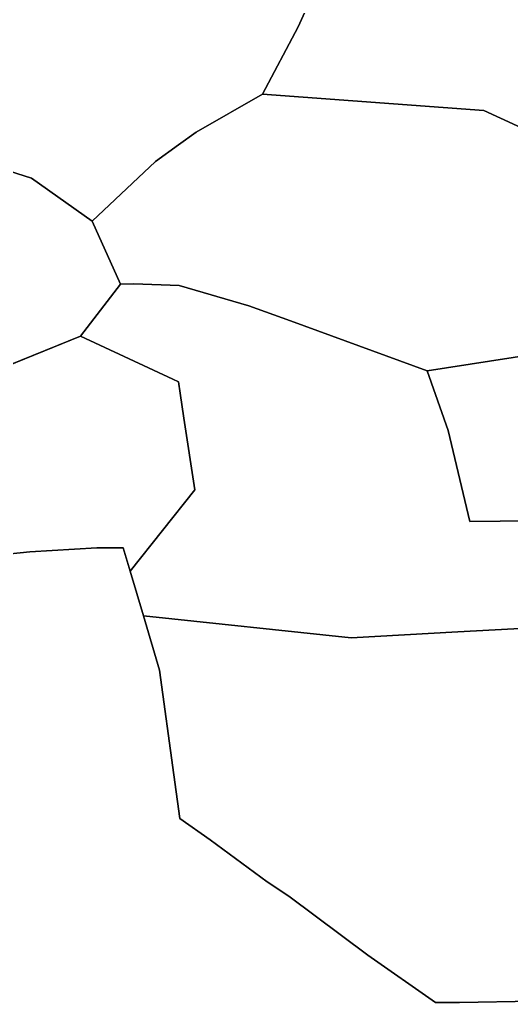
# Model space of a CAD drawing. Extents: x -85.11 to -76.23, y 42.63 to 48.9.
# Drawn here: x -82.209 to -80.188, y 42.63 to 46.668 of the extents above; entities that cross this region are included whole.
import ezdxf

# ---------------------------------------------------------------- set-up
doc = ezdxf.new("R2010")
doc.units = 0
doc.header["$MEASUREMENT"] = 0
doc.layers.add('GEO_', color=7, linetype='Continuous')

msp = doc.modelspace()

# ---------------------------------------------------------------- linework, layer by layer
at = {"layer": 'GEO_', "color": 7, "true_color": 0xffffff}
for p, q in [((-80.9486, 46.8898), (-81.0639, 46.6389)), ((-80.9486, 46.8898), (-81.0639, 46.6389)), ((-80.9486, 46.8898), (-81.0639, 46.6389)), ((-81.0639, 46.6389), (-80.9486, 46.8898)), ((-80.9486, 46.8898), (-81.0639, 46.6389)), ((-80.9486, 46.8898), (-81.0639, 46.6389)), ((-80.9486, 46.8898), (-81.0639, 46.6389)), ((-81.0639, 46.6389), (-80.9486, 46.8898)), ((-80.9486, 46.8898), (-81.0639, 46.6389)), ((-80.9486, 46.8898), (-81.0639, 46.6389)), ((-80.9486, 46.8898), (-81.0639, 46.6389)), ((-81.0639, 46.6389), (-80.9486, 46.8898)), ((-80.9486, 46.8898), (-81.0639, 46.6389)), ((-80.9486, 46.8898), (-81.0639, 46.6389)), ((-80.9486, 46.8898), (-81.0639, 46.6389)), ((-81.0639, 46.6389), (-80.9486, 46.8898)), ((-80.9486, 46.8898), (-81.0639, 46.6389)), ((-80.9486, 46.8898), (-81.0639, 46.6389)), ((-80.9486, 46.8898), (-81.0639, 46.6389)), ((-81.0639, 46.6389), (-80.9486, 46.8898)), ((-80.9486, 46.8898), (-81.0639, 46.6389)), ((-80.9486, 46.8898), (-81.0639, 46.6389)), ((-80.9486, 46.8898), (-81.0639, 46.6389)), ((-81.0639, 46.6389), (-80.9486, 46.8898)), ((-81.0639, 46.6389), (-80.9486, 46.8898)), ((-81.0639, 46.6389), (-80.9486, 46.8898)), ((-81.0639, 46.6389), (-80.9486, 46.8898)), ((-80.9486, 46.8898), (-81.0639, 46.6389)), ((-81.0639, 46.6389), (-80.9486, 46.8898)), ((-81.0639, 46.6389), (-80.9486, 46.8898)), ((-81.0639, 46.6389), (-80.9486, 46.8898)), ((-80.9486, 46.8898), (-81.0639, 46.6389)), ((-81.0639, 46.6389), (-80.9486, 46.8898)), ((-81.0639, 46.6389), (-80.9486, 46.8898)), ((-81.0639, 46.6389), (-80.9486, 46.8898)), ((-80.9486, 46.8898), (-81.0639, 46.6389)), ((-81.0639, 46.6389), (-81.2111, 46.3619)), ((-81.0639, 46.6389), (-81.2111, 46.3619)), ((-81.0639, 46.6389), (-81.2111, 46.3619)), ((-81.2111, 46.3619), (-81.0639, 46.6389)), ((-81.0639, 46.6389), (-81.2111, 46.3619)), ((-81.0639, 46.6389), (-81.2111, 46.3619)), ((-81.0639, 46.6389), (-81.2111, 46.3619)), ((-81.2111, 46.3619), (-81.0639, 46.6389)), ((-81.0639, 46.6389), (-81.2111, 46.3619)), ((-81.0639, 46.6389), (-81.2111, 46.3619)), ((-81.0639, 46.6389), (-81.2111, 46.3619)), ((-81.2111, 46.3619), (-81.0639, 46.6389)), ((-81.0639, 46.6389), (-81.2111, 46.3619)), ((-81.0639, 46.6389), (-81.2111, 46.3619)), ((-81.0639, 46.6389), (-81.2111, 46.3619)), ((-81.2111, 46.3619), (-81.0639, 46.6389)), ((-81.0639, 46.6389), (-81.2111, 46.3619)), ((-81.0639, 46.6389), (-81.2111, 46.3619)), ((-81.0639, 46.6389), (-81.2111, 46.3619)), ((-81.2111, 46.3619), (-81.0639, 46.6389)), ((-81.0639, 46.6389), (-81.2111, 46.3619)), ((-81.0639, 46.6389), (-81.2111, 46.3619)), ((-81.0639, 46.6389), (-81.2111, 46.3619)), ((-81.2111, 46.3619), (-81.0639, 46.6389)), ((-81.2111, 46.3619), (-81.0639, 46.6389)), ((-81.2111, 46.3619), (-81.0639, 46.6389)), ((-81.2111, 46.3619), (-81.0639, 46.6389)), ((-81.0639, 46.6389), (-81.2111, 46.3619)), ((-81.2111, 46.3619), (-81.0639, 46.6389)), ((-81.2111, 46.3619), (-81.0639, 46.6389)), ((-81.2111, 46.3619), (-81.0639, 46.6389)), ((-81.0639, 46.6389), (-81.2111, 46.3619)), ((-81.2111, 46.3619), (-81.0639, 46.6389)), ((-81.2111, 46.3619), (-81.0639, 46.6389)), ((-81.2111, 46.3619), (-81.0639, 46.6389)), ((-81.0639, 46.6389), (-81.2111, 46.3619)), ((-81.0639, 46.6389), (-81.0639, 46.6389)), ((-81.0639, 46.6389), (-81.0639, 46.6389)), ((-81.0639, 46.6389), (-81.0639, 46.6389)), ((-81.0639, 46.6389), (-81.0639, 46.6389)), ((-81.0639, 46.6389), (-81.0639, 46.6389)), ((-81.0639, 46.6389), (-81.0639, 46.6389)), ((-81.0639, 46.6389), (-81.0639, 46.6389)), ((-81.0639, 46.6389), (-81.0639, 46.6389)), ((-81.0639, 46.6389), (-81.0639, 46.6389)), ((-81.2111, 46.3619), (-81.4833, 46.205)), ((-81.2111, 46.3619), (-81.4833, 46.205)), ((-81.2111, 46.3619), (-81.4833, 46.205)), ((-81.4833, 46.205), (-81.2111, 46.3619)), ((-81.2111, 46.3619), (-81.4833, 46.205)), ((-81.2111, 46.3619), (-81.4833, 46.205)), ((-81.2111, 46.3619), (-81.4833, 46.205)), ((-81.4833, 46.205), (-81.2111, 46.3619)), ((-81.2111, 46.3619), (-81.4833, 46.205)), ((-81.2111, 46.3619), (-81.4833, 46.205)), ((-81.2111, 46.3619), (-81.4833, 46.205)), ((-81.4833, 46.205), (-81.2111, 46.3619)), ((-81.2111, 46.3619), (-81.4833, 46.205)), ((-81.2111, 46.3619), (-81.4833, 46.205)), ((-81.2111, 46.3619), (-81.4833, 46.205)), ((-81.4833, 46.205), (-81.2111, 46.3619)), ((-81.2111, 46.3619), (-81.4833, 46.205)), ((-81.2111, 46.3619), (-81.4833, 46.205)), ((-81.2111, 46.3619), (-81.4833, 46.205)), ((-81.4833, 46.205), (-81.2111, 46.3619)), ((-81.2111, 46.3619), (-81.4833, 46.205)), ((-81.2111, 46.3619), (-81.4833, 46.205)), ((-81.2111, 46.3619), (-81.4833, 46.205)), ((-81.4833, 46.205), (-81.2111, 46.3619)), ((-81.4833, 46.205), (-81.2111, 46.3619)), ((-81.4833, 46.205), (-81.2111, 46.3619)), ((-81.4833, 46.205), (-81.2111, 46.3619)), ((-81.2111, 46.3619), (-81.4833, 46.205)), ((-81.2111, 46.3619), (-81.2111, 46.3619)), ((-81.2111, 46.3619), (-81.2111, 46.3619)), ((-81.2111, 46.3619), (-81.2111, 46.3619)), ((-81.2111, 46.3619), (-81.2111, 46.3619)), ((-81.2111, 46.3619), (-81.2111, 46.3619)), ((-81.2111, 46.3619), (-81.2111, 46.3619)), ((-81.2111, 46.3619), (-80.3, 46.2946)), ((-80.3, 46.2946), (-81.2111, 46.3619)), ((-81.2111, 46.3619), (-81.2111, 46.3619)), ((-81.2111, 46.3619), (-80.3, 46.2946)), ((-80.3, 46.2946), (-81.2111, 46.3619)), ((-81.2111, 46.3619), (-81.2111, 46.3619)), ((-80.3, 46.2946), (-81.2111, 46.3619)), ((-80.3, 46.2946), (-81.2111, 46.3619)), ((-80.3, 46.2946), (-81.2111, 46.3619)), ((-81.2111, 46.3619), (-81.2111, 46.3619)), ((-81.2111, 46.3619), (-80.3, 46.2946)), ((-80.3, 46.2946), (-81.2111, 46.3619)), ((-80.3, 46.2946), (-81.2111, 46.3619)), ((-80.3, 46.2946), (-81.2111, 46.3619)), ((-81.2111, 46.3619), (-81.2111, 46.3619)), ((-81.2111, 46.3619), (-80.3, 46.2946)), ((-81.2111, 46.3619), (-81.2111, 46.3619)), ((-80.3, 46.2946), (-80.0583, 46.1826)), ((-80.3, 46.2946), (-80.0583, 46.1826)), ((-80.3, 46.2946), (-80.3, 46.2946)), ((-80.3, 46.2946), (-80.0583, 46.1826)), ((-80.0583, 46.1826), (-80.3, 46.2946)), ((-80.3, 46.2946), (-80.0583, 46.1826)), ((-80.3, 46.2946), (-80.0583, 46.1826)), ((-80.3, 46.2946), (-80.3, 46.2946)), ((-80.3, 46.2946), (-80.0583, 46.1826)), ((-80.0583, 46.1826), (-80.3, 46.2946)), ((-80.0583, 46.1826), (-80.3, 46.2946)), ((-80.0583, 46.1826), (-80.3, 46.2946)), ((-80.0583, 46.1826), (-80.3, 46.2946)), ((-80.3, 46.2946), (-80.3, 46.2946)), ((-80.3, 46.2946), (-80.0583, 46.1826)), ((-80.0583, 46.1826), (-80.3, 46.2946)), ((-80.0583, 46.1826), (-80.3, 46.2946)), ((-80.0583, 46.1826), (-80.3, 46.2946)), ((-80.3, 46.2946), (-80.3, 46.2946)), ((-80.3, 46.2946), (-80.0583, 46.1826)), ((-81.4833, 46.205), (-81.556, 46.1531)), ((-81.4833, 46.205), (-81.556, 46.1531)), ((-81.4833, 46.205), (-81.556, 46.1531)), ((-81.556, 46.1531), (-81.4833, 46.205)), ((-81.4833, 46.205), (-81.556, 46.1531)), ((-81.4833, 46.205), (-81.556, 46.1531)), ((-81.4833, 46.205), (-81.556, 46.1531)), ((-81.556, 46.1531), (-81.4833, 46.205)), ((-81.4833, 46.205), (-81.556, 46.1531)), ((-81.4833, 46.205), (-81.556, 46.1531)), ((-81.4833, 46.205), (-81.556, 46.1531)), ((-81.556, 46.1531), (-81.4833, 46.205)), ((-81.4833, 46.205), (-81.556, 46.1531)), ((-81.4833, 46.205), (-81.556, 46.1531)), ((-81.4833, 46.205), (-81.556, 46.1531)), ((-81.556, 46.1531), (-81.4833, 46.205)), ((-81.4833, 46.205), (-81.556, 46.1531)), ((-81.4833, 46.205), (-81.556, 46.1531)), ((-81.4833, 46.205), (-81.556, 46.1531)), ((-81.556, 46.1531), (-81.4833, 46.205)), ((-81.4833, 46.205), (-81.556, 46.1531)), ((-81.4833, 46.205), (-81.556, 46.1531)), ((-81.4833, 46.205), (-81.556, 46.1531)), ((-81.556, 46.1531), (-81.4833, 46.205)), ((-81.556, 46.1531), (-81.4833, 46.205)), ((-81.556, 46.1531), (-81.4833, 46.205)), ((-81.556, 46.1531), (-81.4833, 46.205)), ((-81.4833, 46.205), (-81.556, 46.1531)), ((-81.4833, 46.205), (-81.4833, 46.205)), ((-81.4833, 46.205), (-81.4833, 46.205)), ((-81.4833, 46.205), (-81.4833, 46.205)), ((-81.4833, 46.205), (-81.4833, 46.205)), ((-81.4833, 46.205), (-81.4833, 46.205)), ((-81.4833, 46.205), (-81.4833, 46.205)), ((-81.4833, 46.205), (-81.4833, 46.205)), ((-81.556, 46.1531), (-81.65, 46.0857)), ((-81.556, 46.1531), (-81.65, 46.0857)), ((-81.556, 46.1531), (-81.65, 46.0857)), ((-81.65, 46.0857), (-81.556, 46.1531)), ((-81.556, 46.1531), (-81.65, 46.0857)), ((-81.556, 46.1531), (-81.65, 46.0857)), ((-81.556, 46.1531), (-81.65, 46.0857)), ((-81.65, 46.0857), (-81.556, 46.1531)), ((-81.556, 46.1531), (-81.65, 46.0857)), ((-81.556, 46.1531), (-81.65, 46.0857)), ((-81.556, 46.1531), (-81.65, 46.0857)), ((-81.65, 46.0857), (-81.556, 46.1531)), ((-81.65, 46.0857), (-81.556, 46.1531)), ((-81.65, 46.0857), (-81.556, 46.1531)), ((-81.65, 46.0857), (-81.556, 46.1531)), ((-81.556, 46.1531), (-81.65, 46.0857)), ((-81.556, 46.1531), (-81.556, 46.1531)), ((-81.556, 46.1531), (-81.556, 46.1531)), ((-81.556, 46.1531), (-81.556, 46.1531)), ((-81.556, 46.1531), (-81.556, 46.1531)), ((-81.556, 46.1531), (-81.556, 46.1531)), ((-81.556, 46.1531), (-81.556, 46.1531)), ((-81.556, 46.1531), (-81.556, 46.1531)), ((-81.65, 46.0857), (-81.9111, 45.8402)), ((-81.65, 46.0857), (-81.9111, 45.8402)), ((-81.65, 46.0857), (-81.9111, 45.8402)), ((-81.9111, 45.8402), (-81.65, 46.0857)), ((-81.65, 46.0857), (-81.9111, 45.8402)), ((-81.65, 46.0857), (-81.9111, 45.8402)), ((-81.65, 46.0857), (-81.9111, 45.8402)), ((-81.9111, 45.8402), (-81.65, 46.0857)), ((-81.65, 46.0857), (-81.9111, 45.8402)), ((-81.65, 46.0857), (-81.9111, 45.8402)), ((-81.65, 46.0857), (-81.9111, 45.8402)), ((-81.9111, 45.8402), (-81.65, 46.0857)), ((-81.9111, 45.8402), (-81.65, 46.0857)), ((-81.9111, 45.8402), (-81.65, 46.0857)), ((-81.9111, 45.8402), (-81.65, 46.0857)), ((-81.65, 46.0857), (-81.9111, 45.8402)), ((-81.65, 46.0857), (-81.65, 46.0857)), ((-81.65, 46.0857), (-81.65, 46.0857)), ((-81.65, 46.0857), (-81.65, 46.0857)), ((-81.65, 46.0857), (-81.65, 46.0857)), ((-82.2512, 46.0459), (-82.1596, 46.0161)), ((-82.2512, 46.0459), (-82.1596, 46.0161)), ((-82.2512, 46.0459), (-82.1596, 46.0161)), ((-82.1596, 46.0161), (-82.2512, 46.0459)), ((-82.2512, 46.0459), (-82.1596, 46.0161)), ((-82.2512, 46.0459), (-82.1596, 46.0161)), ((-82.2512, 46.0459), (-82.1596, 46.0161)), ((-82.1596, 46.0161), (-82.2512, 46.0459)), ((-82.2512, 46.0459), (-82.1596, 46.0161)), ((-82.2512, 46.0459), (-82.1596, 46.0161)), ((-82.2512, 46.0459), (-82.1596, 46.0161)), ((-82.1596, 46.0161), (-82.2512, 46.0459)), ((-82.1596, 46.0161), (-82.2512, 46.0459)), ((-82.1596, 46.0161), (-82.2512, 46.0459)), ((-82.1596, 46.0161), (-82.2512, 46.0459)), ((-82.2512, 46.0459), (-82.1596, 46.0161)), ((-82.1596, 46.0161), (-82.2512, 46.0459)), ((-82.1596, 46.0161), (-82.2512, 46.0459)), ((-82.1596, 46.0161), (-82.2512, 46.0459)), ((-82.2512, 46.0459), (-82.1596, 46.0161)), ((-82.1596, 46.0161), (-82.2512, 46.0459)), ((-82.1596, 46.0161), (-82.2512, 46.0459)), ((-82.1596, 46.0161), (-82.2512, 46.0459)), ((-82.2512, 46.0459), (-82.1596, 46.0161)), ((-82.1596, 46.0161), (-81.9111, 45.8402)), ((-82.1596, 46.0161), (-81.9111, 45.8402)), ((-82.1596, 46.0161), (-82.1596, 46.0161)), ((-82.1596, 46.0161), (-81.9111, 45.8402)), ((-81.9111, 45.8402), (-82.1596, 46.0161)), ((-82.1596, 46.0161), (-81.9111, 45.8402)), ((-82.1596, 46.0161), (-81.9111, 45.8402)), ((-82.1596, 46.0161), (-82.1596, 46.0161)), ((-82.1596, 46.0161), (-81.9111, 45.8402)), ((-81.9111, 45.8402), (-82.1596, 46.0161)), ((-82.1596, 46.0161), (-81.9111, 45.8402)), ((-82.1596, 46.0161), (-81.9111, 45.8402)), ((-82.1596, 46.0161), (-82.1596, 46.0161)), ((-82.1596, 46.0161), (-81.9111, 45.8402)), ((-81.9111, 45.8402), (-82.1596, 46.0161)), ((-81.9111, 45.8402), (-82.1596, 46.0161)), ((-81.9111, 45.8402), (-82.1596, 46.0161)), ((-81.9111, 45.8402), (-82.1596, 46.0161)), ((-82.1596, 46.0161), (-82.1596, 46.0161)), ((-82.1596, 46.0161), (-81.9111, 45.8402)), ((-81.9111, 45.8402), (-82.1596, 46.0161)), ((-81.9111, 45.8402), (-82.1596, 46.0161)), ((-81.9111, 45.8402), (-82.1596, 46.0161)), ((-82.1596, 46.0161), (-82.1596, 46.0161)), ((-82.1596, 46.0161), (-81.9111, 45.8402)), ((-81.9111, 45.8402), (-82.1596, 46.0161)), ((-81.9111, 45.8402), (-82.1596, 46.0161)), ((-81.9111, 45.8402), (-82.1596, 46.0161)), ((-82.1596, 46.0161), (-82.1596, 46.0161)), ((-82.1596, 46.0161), (-81.9111, 45.8402)), ((-81.9111, 45.8402), (-81.7944, 45.5816)), ((-81.9111, 45.8402), (-81.7944, 45.5816)), ((-81.9111, 45.8402), (-81.9111, 45.8402)), ((-81.9111, 45.8402), (-81.7944, 45.5816)), ((-81.7944, 45.5816), (-81.9111, 45.8402)), ((-81.9111, 45.8402), (-81.9111, 45.8402)), ((-81.9111, 45.8402), (-81.7944, 45.5816)), ((-81.9111, 45.8402), (-81.9111, 45.8402)), ((-81.9111, 45.8402), (-81.7944, 45.5816)), ((-81.7944, 45.5816), (-81.9111, 45.8402)), ((-81.9111, 45.8402), (-81.9111, 45.8402)), ((-81.9111, 45.8402), (-81.9111, 45.8402)), ((-81.9111, 45.8402), (-81.7944, 45.5816)), ((-81.9111, 45.8402), (-81.7944, 45.5816)), ((-81.9111, 45.8402), (-81.9111, 45.8402)), ((-81.9111, 45.8402), (-81.7944, 45.5816)), ((-81.7944, 45.5816), (-81.9111, 45.8402)), ((-81.9111, 45.8402), (-81.9111, 45.8402)), ((-81.9111, 45.8402), (-81.9111, 45.8402)), ((-81.9111, 45.8402), (-81.9111, 45.8402)), ((-81.7944, 45.5816), (-81.9111, 45.8402)), ((-81.7944, 45.5816), (-81.9111, 45.8402)), ((-81.7944, 45.5816), (-81.9111, 45.8402)), ((-81.9111, 45.8402), (-81.9111, 45.8402)), ((-81.9111, 45.8402), (-81.7944, 45.5816)), ((-81.7944, 45.5816), (-81.9583, 45.3678)), ((-81.7944, 45.5816), (-81.9583, 45.3678)), ((-81.7944, 45.5816), (-81.9583, 45.3678)), ((-81.9583, 45.3678), (-81.7944, 45.5816)), ((-81.7944, 45.5816), (-81.9583, 45.3678)), ((-81.7944, 45.5816), (-81.9583, 45.3678)), ((-81.9583, 45.3678), (-81.7944, 45.5816)), ((-81.9583, 45.3678), (-81.7944, 45.5816)), ((-81.9583, 45.3678), (-81.7944, 45.5816)), ((-81.9583, 45.3678), (-81.7944, 45.5816)), ((-81.7944, 45.5816), (-81.9583, 45.3678)), ((-81.7944, 45.5816), (-81.9583, 45.3678)), ((-81.7944, 45.5816), (-81.9583, 45.3678)), ((-81.7944, 45.5816), (-81.9583, 45.3678)), ((-81.9583, 45.3678), (-81.7944, 45.5816)), ((-81.7944, 45.5816), (-81.7389, 45.5831)), ((-81.7389, 45.5831), (-81.7944, 45.5816)), ((-81.7389, 45.5831), (-81.7944, 45.5816)), ((-81.7389, 45.5831), (-81.7944, 45.5816)), ((-81.7389, 45.5831), (-81.7944, 45.5816)), ((-81.7944, 45.5816), (-81.7389, 45.5831)), ((-81.7944, 45.5816), (-81.7944, 45.5816)), ((-81.7944, 45.5816), (-81.7944, 45.5816)), ((-81.7944, 45.5816), (-81.7944, 45.5816)), ((-81.7944, 45.5816), (-81.7944, 45.5816)), ((-81.7944, 45.5816), (-81.7944, 45.5816)), ((-81.7944, 45.5816), (-81.7944, 45.5816)), ((-81.7389, 45.5831), (-81.5528, 45.5757)), ((-81.7389, 45.5831), (-81.5528, 45.5757)), ((-81.7389, 45.5831), (-81.7389, 45.5831)), ((-81.7389, 45.5831), (-81.5528, 45.5757)), ((-81.5528, 45.5757), (-81.7389, 45.5831)), ((-81.5528, 45.5757), (-81.7389, 45.5831)), ((-81.5528, 45.5757), (-81.7389, 45.5831)), ((-81.5528, 45.5757), (-81.7389, 45.5831)), ((-81.7389, 45.5831), (-81.7389, 45.5831)), ((-81.7389, 45.5831), (-81.5528, 45.5757)), ((-81.5528, 45.5757), (-81.2667, 45.4916)), ((-81.5528, 45.5757), (-81.2667, 45.4916)), ((-81.5528, 45.5757), (-81.5528, 45.5757)), ((-81.5528, 45.5757), (-81.2667, 45.4916)), ((-81.2667, 45.4916), (-81.5528, 45.5757)), ((-81.2667, 45.4916), (-81.5528, 45.5757)), ((-81.2667, 45.4916), (-81.5528, 45.5757)), ((-81.2667, 45.4916), (-81.5528, 45.5757)), ((-81.5528, 45.5757), (-81.5528, 45.5757)), ((-81.5528, 45.5757), (-81.2667, 45.4916)), ((-81.2667, 45.4916), (-81.0961, 45.4302)), ((-81.2667, 45.4916), (-81.0961, 45.4302)), ((-81.2667, 45.4916), (-81.2667, 45.4916)), ((-81.2667, 45.4916), (-81.0961, 45.4302)), ((-81.0961, 45.4302), (-81.2667, 45.4916)), ((-81.0961, 45.4302), (-81.2667, 45.4916)), ((-81.0961, 45.4302), (-81.2667, 45.4916)), ((-81.0961, 45.4302), (-81.2667, 45.4916)), ((-81.2667, 45.4916), (-81.2667, 45.4916)), ((-81.2667, 45.4916), (-81.0961, 45.4302)), ((-81.0961, 45.4302), (-80.5333, 45.2256)), ((-80.5333, 45.2256), (-81.0961, 45.4302)), ((-81.0961, 45.4302), (-81.0961, 45.4302)), ((-81.0961, 45.4302), (-80.5333, 45.2256)), ((-81.0961, 45.4302), (-80.5333, 45.2256)), ((-81.0961, 45.4302), (-81.0961, 45.4302)), ((-81.0961, 45.4302), (-80.5333, 45.2256)), ((-80.5333, 45.2256), (-81.0961, 45.4302)), ((-80.5333, 45.2256), (-81.0961, 45.4302)), ((-80.5333, 45.2256), (-81.0961, 45.4302)), ((-80.5333, 45.2256), (-81.0961, 45.4302)), ((-81.0961, 45.4302), (-81.0961, 45.4302)), ((-81.0961, 45.4302), (-80.5333, 45.2256)), ((-80.5333, 45.2256), (-81.0961, 45.4302)), ((-80.5333, 45.2256), (-81.0961, 45.4302)), ((-80.5333, 45.2256), (-81.0961, 45.4302)), ((-81.0961, 45.4302), (-81.0961, 45.4302)), ((-81.0961, 45.4302), (-80.5333, 45.2256)), ((-80.5333, 45.2256), (-81.0961, 45.4302)), ((-80.5333, 45.2256), (-81.0961, 45.4302)), ((-80.5333, 45.2256), (-81.0961, 45.4302)), ((-81.0961, 45.4302), (-81.0961, 45.4302)), ((-81.0961, 45.4302), (-80.5333, 45.2256)), ((-81.9583, 45.3678), (-82.4487, 45.1699)), ((-81.9583, 45.3678), (-82.4487, 45.1699)), ((-81.9583, 45.3678), (-82.4487, 45.1699)), ((-82.4487, 45.1699), (-81.9583, 45.3678)), ((-81.9583, 45.3678), (-82.4487, 45.1699)), ((-81.9583, 45.3678), (-82.4487, 45.1699)), ((-82.4487, 45.1699), (-81.9583, 45.3678)), ((-82.4487, 45.1699), (-81.9583, 45.3678)), ((-82.4487, 45.1699), (-81.9583, 45.3678)), ((-82.4487, 45.1699), (-81.9583, 45.3678)), ((-81.9583, 45.3678), (-82.4487, 45.1699)), ((-81.9583, 45.3678), (-82.4487, 45.1699)), ((-81.9583, 45.3678), (-82.4487, 45.1699)), ((-81.9583, 45.3678), (-82.4487, 45.1699)), ((-82.4487, 45.1699), (-81.9583, 45.3678)), ((-81.9583, 45.3678), (-81.9583, 45.3678)), ((-81.9583, 45.3678), (-81.9583, 45.3678)), ((-81.9583, 45.3678), (-81.9583, 45.3678)), ((-81.9583, 45.3678), (-81.5785, 45.1906)), ((-81.9583, 45.3678), (-81.5785, 45.1906)), ((-81.9583, 45.3678), (-81.9583, 45.3678)), ((-81.9583, 45.3678), (-81.5785, 45.1906)), ((-81.5785, 45.1906), (-81.9583, 45.3678)), ((-81.5785, 45.1906), (-81.9583, 45.3678)), ((-81.5785, 45.1906), (-81.9583, 45.3678)), ((-81.5785, 45.1906), (-81.9583, 45.3678)), ((-81.9583, 45.3678), (-81.9583, 45.3678)), ((-81.9583, 45.3678), (-81.5785, 45.1906)), ((-81.9583, 45.3678), (-81.9583, 45.3678)), ((-80.5333, 45.2256), (-80.1, 45.292)), ((-80.5333, 45.2256), (-80.1, 45.292)), ((-80.5333, 45.2256), (-80.1, 45.292)), ((-80.1, 45.292), (-80.5333, 45.2256)), ((-80.5333, 45.2256), (-80.1, 45.292)), ((-80.1, 45.292), (-80.5333, 45.2256)), ((-80.1, 45.292), (-80.5333, 45.2256)), ((-80.1, 45.292), (-80.5333, 45.2256)), ((-80.1, 45.292), (-80.5333, 45.2256)), ((-80.5333, 45.2256), (-80.1, 45.292)), ((-80.1, 45.292), (-80.5333, 45.2256)), ((-80.1, 45.292), (-80.5333, 45.2256)), ((-80.1, 45.292), (-80.5333, 45.2256)), ((-80.5333, 45.2256), (-80.1, 45.292)), ((-80.5333, 45.2256), (-80.4475, 44.9792)), ((-80.5333, 45.2256), (-80.4475, 44.9792)), ((-80.5333, 45.2256), (-80.5333, 45.2256)), ((-80.5333, 45.2256), (-80.4475, 44.9792)), ((-80.4475, 44.9792), (-80.5333, 45.2256)), ((-80.5333, 45.2256), (-80.4475, 44.9792)), ((-80.5333, 45.2256), (-80.4475, 44.9792)), ((-80.5333, 45.2256), (-80.5333, 45.2256)), ((-80.5333, 45.2256), (-80.4475, 44.9792)), ((-80.4475, 44.9792), (-80.5333, 45.2256)), ((-80.4475, 44.9792), (-80.5333, 45.2256)), ((-80.4475, 44.9792), (-80.5333, 45.2256)), ((-80.4475, 44.9792), (-80.5333, 45.2256)), ((-80.5333, 45.2256), (-80.5333, 45.2256)), ((-80.5333, 45.2256), (-80.4475, 44.9792)), ((-80.4475, 44.9792), (-80.5333, 45.2256)), ((-80.4475, 44.9792), (-80.5333, 45.2256)), ((-80.4475, 44.9792), (-80.5333, 45.2256)), ((-80.5333, 45.2256), (-80.5333, 45.2256)), ((-80.5333, 45.2256), (-80.4475, 44.9792)), ((-80.5333, 45.2256), (-80.5333, 45.2256)), ((-80.5333, 45.2256), (-80.5333, 45.2256)), ((-80.5333, 45.2256), (-80.5333, 45.2256)), ((-81.5785, 45.1906), (-81.5562, 45.1802)), ((-81.5785, 45.1906), (-81.5562, 45.1802)), ((-81.5785, 45.1906), (-81.5785, 45.1906)), ((-81.5785, 45.1906), (-81.5562, 45.1802)), ((-81.5562, 45.1802), (-81.5785, 45.1906)), ((-81.5562, 45.1802), (-81.5785, 45.1906)), ((-81.5562, 45.1802), (-81.5785, 45.1906)), ((-81.5562, 45.1802), (-81.5785, 45.1906)), ((-81.5785, 45.1906), (-81.5785, 45.1906)), ((-81.5785, 45.1906), (-81.5562, 45.1802)), ((-81.5562, 45.1802), (-81.5492, 45.1334)), ((-81.5562, 45.1802), (-81.5492, 45.1334)), ((-81.5562, 45.1802), (-81.5562, 45.1802)), ((-81.5562, 45.1802), (-81.5492, 45.1334)), ((-81.5492, 45.1334), (-81.5562, 45.1802)), ((-81.5492, 45.1334), (-81.5562, 45.1802)), ((-81.5492, 45.1334), (-81.5562, 45.1802)), ((-81.5492, 45.1334), (-81.5562, 45.1802)), ((-81.5562, 45.1802), (-81.5562, 45.1802)), ((-81.5562, 45.1802), (-81.5492, 45.1334)), ((-81.5492, 45.1334), (-81.5338, 45.031)), ((-81.5492, 45.1334), (-81.5338, 45.031)), ((-81.5492, 45.1334), (-81.5492, 45.1334)), ((-81.5492, 45.1334), (-81.5338, 45.031)), ((-81.5338, 45.031), (-81.5492, 45.1334)), ((-81.5338, 45.031), (-81.5492, 45.1334)), ((-81.5338, 45.031), (-81.5492, 45.1334)), ((-81.5338, 45.031), (-81.5492, 45.1334)), ((-81.5492, 45.1334), (-81.5492, 45.1334)), ((-81.5492, 45.1334), (-81.5338, 45.031)), ((-81.5338, 45.031), (-81.4894, 44.7363)), ((-81.5338, 45.031), (-81.4894, 44.7363)), ((-81.5338, 45.031), (-81.5338, 45.031)), ((-81.5338, 45.031), (-81.4894, 44.7363)), ((-81.4894, 44.7363), (-81.5338, 45.031)), ((-81.5338, 45.031), (-81.4894, 44.7363)), ((-81.5338, 45.031), (-81.4894, 44.7363)), ((-81.5338, 45.031), (-81.5338, 45.031)), ((-81.5338, 45.031), (-81.4894, 44.7363)), ((-81.4894, 44.7363), (-81.5338, 45.031)), ((-81.4894, 44.7363), (-81.5338, 45.031)), ((-81.4894, 44.7363), (-81.5338, 45.031)), ((-81.4894, 44.7363), (-81.5338, 45.031)), ((-81.5338, 45.031), (-81.5338, 45.031)), ((-81.5338, 45.031), (-81.4894, 44.7363)), ((-81.4894, 44.7363), (-81.5338, 45.031)), ((-81.4894, 44.7363), (-81.5338, 45.031)), ((-81.4894, 44.7363), (-81.5338, 45.031)), ((-81.5338, 45.031), (-81.5338, 45.031)), ((-81.5338, 45.031), (-81.4894, 44.7363)), ((-80.4475, 44.9792), (-80.4475, 44.9792)), ((-80.4475, 44.9792), (-80.3583, 44.6062)), ((-80.4475, 44.9792), (-80.3583, 44.6062)), ((-80.4475, 44.9792), (-80.4475, 44.9792)), ((-80.4475, 44.9792), (-80.3583, 44.6062)), ((-80.3583, 44.6062), (-80.4475, 44.9792)), ((-80.4475, 44.9792), (-80.4475, 44.9792)), ((-80.3583, 44.6062), (-80.4475, 44.9792)), ((-80.3583, 44.6062), (-80.4475, 44.9792)), ((-80.3583, 44.6062), (-80.4475, 44.9792)), ((-80.4475, 44.9792), (-80.4475, 44.9792)), ((-80.4475, 44.9792), (-80.3583, 44.6062)), ((-81.4894, 44.7363), (-81.7544, 44.4024)), ((-81.4894, 44.7363), (-81.7544, 44.4024)), ((-81.4894, 44.7363), (-81.7544, 44.4024)), ((-81.7544, 44.4024), (-81.4894, 44.7363)), ((-81.4894, 44.7363), (-81.7544, 44.4024)), ((-81.4894, 44.7363), (-81.7544, 44.4024)), ((-81.4894, 44.7363), (-81.7544, 44.4024)), ((-81.7544, 44.4024), (-81.4894, 44.7363)), ((-81.7544, 44.4024), (-81.4894, 44.7363)), ((-81.7544, 44.4024), (-81.4894, 44.7363)), ((-81.7544, 44.4024), (-81.4894, 44.7363)), ((-81.4894, 44.7363), (-81.7544, 44.4024)), ((-81.7544, 44.4024), (-81.4894, 44.7363)), ((-81.7544, 44.4024), (-81.4894, 44.7363)), ((-81.7544, 44.4024), (-81.4894, 44.7363)), ((-81.4894, 44.7363), (-81.7544, 44.4024)), ((-81.4894, 44.7363), (-81.4894, 44.7363)), ((-81.4894, 44.7363), (-81.4894, 44.7363)), ((-81.4894, 44.7363), (-81.4894, 44.7363)), ((-81.4894, 44.7363), (-81.4894, 44.7363)), ((-80.3583, 44.6062), (-80.1083, 44.608)), ((-80.3583, 44.6062), (-80.1083, 44.608)), ((-80.3583, 44.6062), (-80.1083, 44.608)), ((-80.1083, 44.608), (-80.3583, 44.6062)), ((-80.1083, 44.608), (-80.3583, 44.6062)), ((-80.1083, 44.608), (-80.3583, 44.6062)), ((-80.1083, 44.608), (-80.3583, 44.6062)), ((-80.3583, 44.6062), (-80.1083, 44.608)), ((-80.3583, 44.6062), (-80.3583, 44.6062)), ((-80.3583, 44.6062), (-80.3583, 44.6062)), ((-81.8917, 44.4982), (-82.1667, 44.4818)), ((-81.8917, 44.4982), (-82.1667, 44.4818)), ((-81.8917, 44.4982), (-82.1667, 44.4818)), ((-82.1667, 44.4818), (-81.8917, 44.4982)), ((-81.8917, 44.4982), (-82.1667, 44.4818)), ((-81.8917, 44.4982), (-82.1667, 44.4818)), ((-81.8917, 44.4982), (-82.1667, 44.4818)), ((-82.1667, 44.4818), (-81.8917, 44.4982)), ((-81.7833, 44.4982), (-81.8917, 44.4982)), ((-81.7833, 44.4982), (-81.8917, 44.4982)), ((-81.7833, 44.4982), (-81.8917, 44.4982)), ((-81.8917, 44.4982), (-81.8917, 44.4982)), ((-81.8917, 44.4982), (-81.7833, 44.4982)), ((-81.7833, 44.4982), (-81.8917, 44.4982)), ((-81.7833, 44.4982), (-81.8917, 44.4982)), ((-81.7833, 44.4982), (-81.8917, 44.4982)), ((-81.8917, 44.4982), (-81.8917, 44.4982)), ((-81.8917, 44.4982), (-81.7833, 44.4982)), ((-81.7544, 44.4024), (-81.7833, 44.4982)), ((-81.7544, 44.4024), (-81.7833, 44.4982)), ((-81.7544, 44.4024), (-81.7833, 44.4982)), ((-81.7833, 44.4982), (-81.7833, 44.4982)), ((-81.7833, 44.4982), (-81.7544, 44.4024)), ((-81.7544, 44.4024), (-81.7833, 44.4982)), ((-81.7544, 44.4024), (-81.7833, 44.4982)), ((-81.7544, 44.4024), (-81.7833, 44.4982)), ((-81.7833, 44.4982), (-81.7833, 44.4982)), ((-81.7833, 44.4982), (-81.7544, 44.4024)), ((-82.1667, 44.4818), (-82.3444, 44.4635)), ((-82.1667, 44.4818), (-82.3444, 44.4635)), ((-82.1667, 44.4818), (-82.3444, 44.4635)), ((-82.3444, 44.4635), (-82.1667, 44.4818)), ((-82.1667, 44.4818), (-82.3444, 44.4635)), ((-82.1667, 44.4818), (-82.3444, 44.4635)), ((-82.1667, 44.4818), (-82.3444, 44.4635)), ((-82.3444, 44.4635), (-82.1667, 44.4818)), ((-82.1667, 44.4818), (-82.1667, 44.4818)), ((-82.1667, 44.4818), (-82.1667, 44.4818)), ((-81.7544, 44.4024), (-81.7544, 44.4024)), ((-81.7544, 44.4024), (-81.7544, 44.4024)), ((-81.6997, 44.2184), (-81.7544, 44.4024)), ((-81.6997, 44.2184), (-81.7544, 44.4024)), ((-81.6997, 44.2184), (-81.7544, 44.4024)), ((-81.7544, 44.4024), (-81.7544, 44.4024)), ((-81.7544, 44.4024), (-81.6997, 44.2184)), ((-81.6997, 44.2184), (-81.7544, 44.4024)), ((-81.6997, 44.2184), (-81.7544, 44.4024)), ((-81.6997, 44.2184), (-81.7544, 44.4024)), ((-81.7544, 44.4024), (-81.7544, 44.4024)), ((-81.7544, 44.4024), (-81.6997, 44.2184)), ((-80.8467, 44.1284), (-81.6997, 44.2184)), ((-80.8467, 44.1284), (-81.6997, 44.2184)), ((-80.8467, 44.1284), (-81.6997, 44.2184)), ((-81.6997, 44.2184), (-81.6997, 44.2184)), ((-81.6997, 44.2184), (-80.8467, 44.1284)), ((-80.8467, 44.1284), (-81.6997, 44.2184)), ((-80.8467, 44.1284), (-81.6997, 44.2184)), ((-80.8467, 44.1284), (-81.6997, 44.2184)), ((-81.6997, 44.2184), (-81.6997, 44.2184)), ((-81.6997, 44.2184), (-80.8467, 44.1284)), ((-81.6333, 43.9948), (-81.6997, 44.2184)), ((-81.6997, 44.2184), (-80.8467, 44.1284)), ((-81.6333, 43.9948), (-81.6997, 44.2184)), ((-81.6997, 44.2184), (-80.8467, 44.1284)), ((-81.6333, 43.9948), (-81.6997, 44.2184)), ((-81.6997, 44.2184), (-81.6997, 44.2184)), ((-81.6997, 44.2184), (-81.6333, 43.9948)), ((-81.6997, 44.2184), (-80.8467, 44.1284)), ((-80.8467, 44.1284), (-81.6997, 44.2184)), ((-81.6333, 43.9948), (-81.6997, 44.2184)), ((-81.6997, 44.2184), (-80.8467, 44.1284)), ((-81.6333, 43.9948), (-81.6997, 44.2184)), ((-81.6997, 44.2184), (-80.8467, 44.1284)), ((-81.6333, 43.9948), (-81.6997, 44.2184)), ((-81.6997, 44.2184), (-81.6997, 44.2184)), ((-81.6997, 44.2184), (-81.6333, 43.9948)), ((-81.6997, 44.2184), (-80.8467, 44.1284)), ((-80.8467, 44.1284), (-81.6997, 44.2184)), ((-81.6333, 43.9948), (-81.6997, 44.2184)), ((-81.6333, 43.9948), (-81.6997, 44.2184)), ((-81.6997, 44.2184), (-80.8467, 44.1284)), ((-80.8467, 44.1284), (-81.6997, 44.2184)), ((-81.6333, 43.9948), (-81.6997, 44.2184)), ((-81.6997, 44.2184), (-81.6997, 44.2184)), ((-81.6997, 44.2184), (-81.6333, 43.9948)), ((-81.6333, 43.9948), (-81.6997, 44.2184)), ((-81.6333, 43.9948), (-81.6997, 44.2184)), ((-81.6997, 44.2184), (-80.8467, 44.1284)), ((-80.8467, 44.1284), (-81.6997, 44.2184)), ((-81.6333, 43.9948), (-81.6997, 44.2184)), ((-81.6997, 44.2184), (-81.6997, 44.2184)), ((-81.6997, 44.2184), (-81.6333, 43.9948)), ((-80.4069, 44.1532), (-80.8467, 44.1284)), ((-80.4069, 44.1532), (-80.8467, 44.1284)), ((-80.4069, 44.1532), (-80.8467, 44.1284)), ((-80.8467, 44.1284), (-80.4069, 44.1532)), ((-80.8467, 44.1284), (-80.4069, 44.1532)), ((-80.8467, 44.1284), (-80.4069, 44.1532)), ((-80.8467, 44.1284), (-80.4069, 44.1532)), ((-80.4069, 44.1532), (-80.8467, 44.1284)), ((-80.1, 44.1696), (-80.4069, 44.1532)), ((-80.1, 44.1696), (-80.4069, 44.1532)), ((-80.1, 44.1696), (-80.4069, 44.1532)), ((-80.4069, 44.1532), (-80.1, 44.1696)), ((-80.4069, 44.1532), (-80.1, 44.1696)), ((-80.4069, 44.1532), (-80.1, 44.1696)), ((-80.4069, 44.1532), (-80.1, 44.1696)), ((-80.1, 44.1696), (-80.4069, 44.1532)), ((-80.4069, 44.1532), (-80.1, 44.1696)), ((-80.4069, 44.1532), (-80.1, 44.1696)), ((-80.4069, 44.1532), (-80.1, 44.1696)), ((-80.1, 44.1696), (-80.4069, 44.1532)), ((-80.4069, 44.1532), (-80.4069, 44.1532)), ((-80.4069, 44.1532), (-80.4069, 44.1532)), ((-80.4069, 44.1532), (-80.4069, 44.1532)), ((-80.4069, 44.1532), (-80.4069, 44.1532)), ((-80.8467, 44.1284), (-80.8467, 44.1284)), ((-80.8467, 44.1284), (-80.8467, 44.1284)), ((-80.8467, 44.1284), (-80.8467, 44.1284)), ((-80.8467, 44.1284), (-80.8467, 44.1284)), ((-80.8467, 44.1284), (-80.8467, 44.1284)), ((-80.8467, 44.1284), (-80.8467, 44.1284)), ((-81.5744, 43.5648), (-81.6333, 43.9948)), ((-81.5744, 43.5648), (-81.6333, 43.9948)), ((-81.5744, 43.5648), (-81.6333, 43.9948)), ((-81.6333, 43.9948), (-81.6333, 43.9948)), ((-81.6333, 43.9948), (-81.5744, 43.5648)), ((-81.5744, 43.5648), (-81.6333, 43.9948)), ((-81.5744, 43.5648), (-81.6333, 43.9948)), ((-81.5744, 43.5648), (-81.6333, 43.9948)), ((-81.6333, 43.9948), (-81.6333, 43.9948)), ((-81.6333, 43.9948), (-81.5744, 43.5648)), ((-81.5744, 43.5648), (-81.6333, 43.9948)), ((-81.5744, 43.5648), (-81.6333, 43.9948)), ((-81.5744, 43.5648), (-81.6333, 43.9948)), ((-81.6333, 43.9948), (-81.6333, 43.9948)), ((-81.6333, 43.9948), (-81.5744, 43.5648)), ((-81.5744, 43.5648), (-81.6333, 43.9948)), ((-81.5744, 43.5648), (-81.6333, 43.9948)), ((-81.5744, 43.5648), (-81.6333, 43.9948)), ((-81.6333, 43.9948), (-81.6333, 43.9948)), ((-81.6333, 43.9948), (-81.5744, 43.5648)), ((-81.55, 43.3857), (-81.5744, 43.5648)), ((-81.55, 43.3857), (-81.5744, 43.5648)), ((-81.55, 43.3857), (-81.5744, 43.5648)), ((-81.5744, 43.5648), (-81.5744, 43.5648)), ((-81.5744, 43.5648), (-81.55, 43.3857)), ((-81.55, 43.3857), (-81.5744, 43.5648)), ((-81.55, 43.3857), (-81.5744, 43.5648)), ((-81.55, 43.3857), (-81.5744, 43.5648)), ((-81.5744, 43.5648), (-81.5744, 43.5648)), ((-81.5744, 43.5648), (-81.55, 43.3857)), ((-81.55, 43.3857), (-81.5744, 43.5648)), ((-81.55, 43.3857), (-81.5744, 43.5648)), ((-81.55, 43.3857), (-81.5744, 43.5648)), ((-81.5744, 43.5648), (-81.5744, 43.5648)), ((-81.5744, 43.5648), (-81.55, 43.3857)), ((-81.55, 43.3857), (-81.5744, 43.5648)), ((-81.55, 43.3857), (-81.5744, 43.5648)), ((-81.55, 43.3857), (-81.5744, 43.5648)), ((-81.5744, 43.5648), (-81.5744, 43.5648)), ((-81.5744, 43.5648), (-81.55, 43.3857)), ((-81.4261, 43.2976), (-81.55, 43.3857)), ((-81.4261, 43.2976), (-81.55, 43.3857)), ((-81.4261, 43.2976), (-81.55, 43.3857)), ((-81.55, 43.3857), (-81.55, 43.3857)), ((-81.55, 43.3857), (-81.4261, 43.2976)), ((-81.4261, 43.2976), (-81.55, 43.3857)), ((-81.4261, 43.2976), (-81.55, 43.3857)), ((-81.4261, 43.2976), (-81.55, 43.3857)), ((-81.55, 43.3857), (-81.55, 43.3857)), ((-81.55, 43.3857), (-81.4261, 43.2976)), ((-81.4261, 43.2976), (-81.55, 43.3857)), ((-81.4261, 43.2976), (-81.55, 43.3857)), ((-81.4261, 43.2976), (-81.55, 43.3857)), ((-81.55, 43.3857), (-81.55, 43.3857)), ((-81.55, 43.3857), (-81.4261, 43.2976)), ((-81.4261, 43.2976), (-81.55, 43.3857)), ((-81.4261, 43.2976), (-81.55, 43.3857)), ((-81.4261, 43.2976), (-81.55, 43.3857)), ((-81.55, 43.3857), (-81.55, 43.3857)), ((-81.55, 43.3857), (-81.4261, 43.2976)), ((-81.1917, 43.126), (-81.4261, 43.2976)), ((-81.1917, 43.126), (-81.4261, 43.2976)), ((-81.1917, 43.126), (-81.4261, 43.2976)), ((-81.4261, 43.2976), (-81.4261, 43.2976)), ((-81.4261, 43.2976), (-81.1917, 43.126)), ((-81.1917, 43.126), (-81.4261, 43.2976)), ((-81.1917, 43.126), (-81.4261, 43.2976)), ((-81.1917, 43.126), (-81.4261, 43.2976)), ((-81.4261, 43.2976), (-81.4261, 43.2976)), ((-81.4261, 43.2976), (-81.1917, 43.126)), ((-81.1917, 43.126), (-81.4261, 43.2976)), ((-81.1917, 43.126), (-81.4261, 43.2976)), ((-81.1917, 43.126), (-81.4261, 43.2976)), ((-81.4261, 43.2976), (-81.4261, 43.2976)), ((-81.4261, 43.2976), (-81.1917, 43.126)), ((-81.1917, 43.126), (-81.4261, 43.2976)), ((-81.1917, 43.126), (-81.4261, 43.2976)), ((-81.1917, 43.126), (-81.4261, 43.2976)), ((-81.4261, 43.2976), (-81.4261, 43.2976)), ((-81.4261, 43.2976), (-81.1917, 43.126)), ((-81.1917, 43.126), (-81.1917, 43.126)), ((-81.1917, 43.126), (-81.1917, 43.126)), ((-81.1028, 43.0666), (-81.1917, 43.126)), ((-81.1028, 43.0666), (-81.1917, 43.126)), ((-81.1028, 43.0666), (-81.1917, 43.126)), ((-81.1917, 43.126), (-81.1917, 43.126)), ((-81.1917, 43.126), (-81.1028, 43.0666)), ((-81.1028, 43.0666), (-81.1917, 43.126)), ((-81.1028, 43.0666), (-81.1917, 43.126)), ((-81.1028, 43.0666), (-81.1917, 43.126)), ((-81.1917, 43.126), (-81.1917, 43.126)), ((-81.1917, 43.126), (-81.1028, 43.0666)), ((-80.7778, 42.8239), (-81.1028, 43.0666)), ((-80.7778, 42.8239), (-81.1028, 43.0666)), ((-80.7778, 42.8239), (-81.1028, 43.0666)), ((-81.1028, 43.0666), (-81.1028, 43.0666)), ((-81.1028, 43.0666), (-80.7778, 42.8239)), ((-80.7778, 42.8239), (-81.1028, 43.0666)), ((-80.7778, 42.8239), (-81.1028, 43.0666)), ((-80.7778, 42.8239), (-81.1028, 43.0666)), ((-81.1028, 43.0666), (-81.1028, 43.0666)), ((-81.1028, 43.0666), (-80.7778, 42.8239)), ((-80.7778, 42.8239), (-81.1028, 43.0666)), ((-80.7778, 42.8239), (-81.1028, 43.0666)), ((-80.7778, 42.8239), (-81.1028, 43.0666)), ((-81.1028, 43.0666), (-81.1028, 43.0666)), ((-81.1028, 43.0666), (-80.7778, 42.8239)), ((-81.1028, 43.0666), (-81.1028, 43.0666)), ((-81.1028, 43.0666), (-81.1028, 43.0666)), ((-80.5, 42.6302), (-80.7778, 42.8239)), ((-80.5, 42.6302), (-80.7778, 42.8239)), ((-80.5, 42.6302), (-80.7778, 42.8239)), ((-80.7778, 42.8239), (-80.7778, 42.8239)), ((-80.7778, 42.8239), (-80.5, 42.6302)), ((-80.5, 42.6302), (-80.7778, 42.8239)), ((-80.5, 42.6302), (-80.7778, 42.8239)), ((-80.5, 42.6302), (-80.7778, 42.8239)), ((-80.7778, 42.8239), (-80.7778, 42.8239)), ((-80.7778, 42.8239), (-80.5, 42.6302)), ((-80.5, 42.6302), (-80.7778, 42.8239)), ((-80.5, 42.6302), (-80.7778, 42.8239)), ((-80.5, 42.6302), (-80.7778, 42.8239)), ((-80.7778, 42.8239), (-80.7778, 42.8239)), ((-80.7778, 42.8239), (-80.5, 42.6302)), ((-79.8944, 42.6392), (-80.4, 42.6302)), ((-79.8944, 42.6392), (-80.4, 42.6302)), ((-79.8944, 42.6392), (-80.4, 42.6302)), ((-80.4, 42.6302), (-79.8944, 42.6392)), ((-79.8944, 42.6392), (-80.4, 42.6302)), ((-79.8944, 42.6392), (-80.4, 42.6302)), ((-79.8944, 42.6392), (-80.4, 42.6302)), ((-80.4, 42.6302), (-79.8944, 42.6392)), ((-79.8944, 42.6392), (-80.4, 42.6302)), ((-79.8944, 42.6392), (-80.4, 42.6302)), ((-79.8944, 42.6392), (-80.4, 42.6302)), ((-80.4, 42.6302), (-79.8944, 42.6392)), ((-80.4, 42.6302), (-80.5, 42.6302)), ((-80.4, 42.6302), (-80.5, 42.6302)), ((-80.4, 42.6302), (-80.5, 42.6302)), ((-80.5, 42.6302), (-80.5, 42.6302)), ((-80.5, 42.6302), (-80.4, 42.6302)), ((-80.4, 42.6302), (-80.5, 42.6302)), ((-80.4, 42.6302), (-80.5, 42.6302)), ((-80.4, 42.6302), (-80.5, 42.6302)), ((-80.5, 42.6302), (-80.5, 42.6302)), ((-80.5, 42.6302), (-80.4, 42.6302)), ((-80.4, 42.6302), (-80.5, 42.6302)), ((-80.4, 42.6302), (-80.5, 42.6302)), ((-80.4, 42.6302), (-80.5, 42.6302)), ((-80.5, 42.6302), (-80.5, 42.6302)), ((-80.5, 42.6302), (-80.4, 42.6302)), ((-80.4, 42.6302), (-80.4, 42.6302)), ((-80.4, 42.6302), (-80.4, 42.6302)), ((-80.4, 42.6302), (-80.4, 42.6302))]:
    msp.add_line(p, q, dxfattribs=at)

doc.saveas('drawing.dxf')
